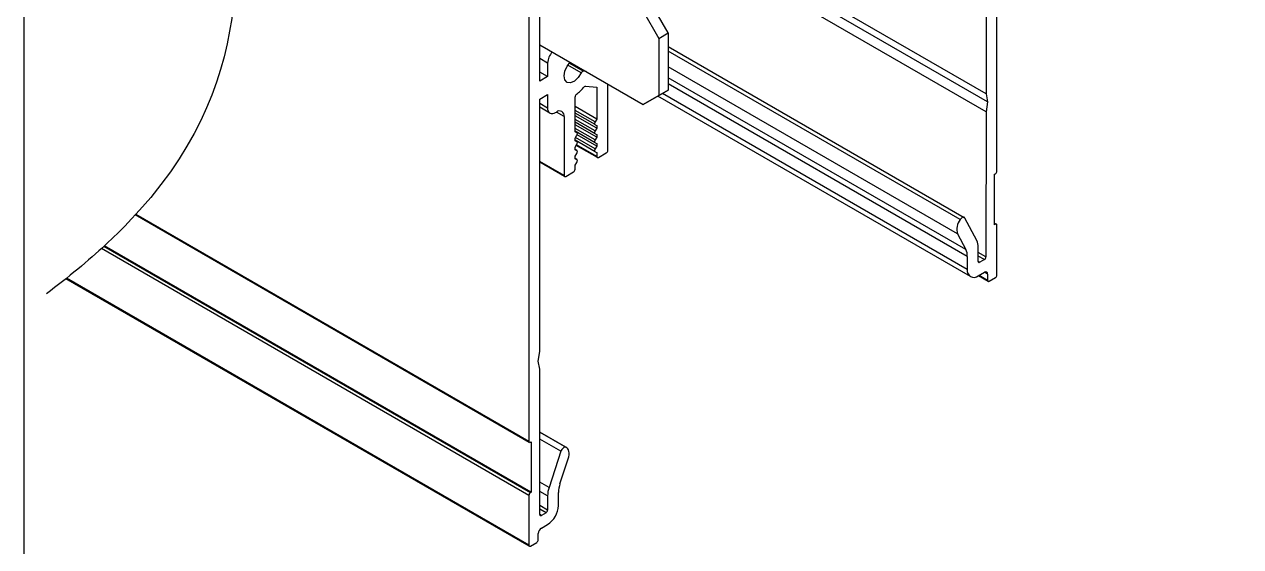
# Model space of a CAD drawing. Extents: x -0.1 to 11.3, y -13.9 to 0.
# Drawn here: x 0 to 5.51, y -6.76 to -4.39 of the extents above; entities that cross this region are included whole.
import ezdxf

# ---------------------------------------------------------------- set-up
doc = ezdxf.new("R2010")
doc.units = 0
doc.header["$LTSCALE"] = 0.5
doc.header["$MEASUREMENT"] = 0
for name, color, linetype in [('Brackets', 181, 'CONTINUOUS'), ('Dimension', 10, 'CONTINUOUS'), ('Housing', 150, 'CONTINUOUS')]:
    doc.layers.add(name, color=color, linetype=linetype)
doc.layers.add('Text-Unprinted', color=131, linetype='CONTINUOUS', plot=False)

msp = doc.modelspace()

# ---------------------------------------------------------------- linework, layer by layer
at = {"layer": 'Brackets', "linetype": 'Continuous', "lineweight": 25, "transparency": 16777216}
for p, q in [((2.8049, -4.3303), (2.8756, -4.4528)), ((2.9179, -4.4284), (2.8472, -4.3059)), ((2.8756, -4.4528), (2.9179, -4.4284)), ((2.8756, -4.4528), (2.8756, -4.7117)), ((2.9179, -4.4284), (2.9179, -4.6873)), ((2.3359, -4.4819), (2.8049, -4.7525)), ((2.8756, -4.7117), (2.8049, -4.7525)), ((2.8049, -4.7525), (2.8472, -4.7281)), ((2.8472, -4.7281), (2.9179, -4.6873)), ((2.9179, -4.6873), (2.8756, -4.7117))]:
    msp.add_line(p, q, dxfattribs=at)
at = {"layer": 'Dimension', "transparency": 16777216}
msp.add_open_spline([(2.8616, -0.3576), (0.691, -1.8341), (0.878, -3.2518), (1.065, -4.6696), (0.4687, -5.2892), (0.4373, -5.3219), (0.4039, -5.3545), (0.3687, -5.3873), (0.2889, -5.4614), (0.1995, -5.5356), (0.1005, -5.6099)], degree=3, knots=[0, 0, 0, 0, 1, 1.766137, 1.766137, 1.766137, 1.806549, 1.806549, 1.806549, 1.898148, 1.898148, 1.898148, 1.898148], dxfattribs=at)
at = {"layer": 'Housing', "linetype": 'Continuous', "lineweight": 25, "transparency": 16777216}
for p, q in [((2.2864, -3.5608), (2.2864, -6.2786)), ((4.4078, -5.0543), (4.4078, -3.7426)), ((4.3582, -3.7841), (4.3582, -4.7047)), ((2.3359, -4.6462), (2.3359, -3.9096)), ((4.3582, -4.7047), (2.9656, -3.9009)), ((4.3582, -4.7851), (2.8959, -3.9411)), ((4.3651, -4.7408), (2.9377, -3.917)), ((2.9179, -4.4893), (4.2598, -5.2638)), ((4.2408, -5.2737), (2.9179, -4.5102)), ((2.3713, -4.5645), (2.3359, -4.5441)), ((2.3713, -4.5645), (2.3713, -4.6258)), ((2.524, -4.6094), (2.4629, -4.5742)), ((2.5331, -4.6021), (2.4695, -4.5654)), ((2.3713, -4.6258), (2.3359, -4.6054)), ((2.3713, -4.6258), (2.3359, -4.6462)), ((2.5463, -4.6033), (2.5331, -4.6021)), ((4.2293, -5.3389), (2.9179, -4.582)), ((2.5438, -4.6691), (2.5947, -4.6737)), ((2.5947, -4.6737), (2.5947, -4.8194)), ((2.6442, -4.9599), (2.6442, -4.6598)), ((4.2668, -5.41), (2.9179, -4.6315)), ((4.2734, -5.4407), (2.9179, -4.6583)), ((2.3358, -4.7279), (2.3713, -4.7074)), ((2.3358, -5.8718), (2.3358, -4.7279)), ((2.3713, -4.7074), (2.3713, -4.7687)), ((2.4957, -4.8765), (2.4957, -4.7176)), ((4.2879, -5.5322), (2.8709, -4.7144)), ((4.2734, -5.5002), (2.8914, -4.7025)), ((4.3582, -4.7047), (4.3651, -4.7408)), ((2.3713, -4.7687), (2.3358, -4.7482)), ((2.3817, -4.7916), (2.3358, -4.7651)), ((2.4067, -4.7891), (2.4109, -4.7867)), ((2.4463, -4.8071), (2.4109, -4.7867)), ((2.5947, -4.8194), (2.4957, -4.7622)), ((2.5869, -4.8316), (2.4957, -4.779)), ((2.5864, -4.8438), (2.4957, -4.7915)), ((4.3582, -4.7851), (4.358, -5.4432)), ((4.3651, -4.7408), (4.3582, -4.7851)), ((2.4463, -4.8071), (2.4463, -5.0741)), ((2.5947, -4.8602), (2.4957, -4.8031)), ((2.5869, -4.8724), (2.4957, -4.8198)), ((2.5864, -4.8847), (2.4957, -4.8323)), ((2.5947, -4.901), (2.4957, -4.8439)), ((2.5947, -4.8194), (2.5869, -4.8316)), ((2.5869, -4.8441), (2.5947, -4.8471)), ((2.5947, -4.8471), (2.5947, -4.8602)), ((2.5869, -4.9132), (2.4957, -4.8606)), ((2.5864, -4.9255), (2.4957, -4.8732)), ((2.4957, -4.875), (2.5041, -4.8798)), ((2.5036, -4.8796), (2.4957, -4.8751)), ((2.5036, -4.8796), (2.4957, -4.8765)), ((2.4957, -4.9043), (2.5036, -4.8921)), ((2.4957, -4.9173), (2.4957, -4.9043)), ((2.5869, -4.954), (2.4971, -4.9022)), ((2.5947, -4.9419), (2.5048, -4.89)), ((2.5947, -4.8602), (2.5869, -4.8724)), ((2.5869, -4.8849), (2.5947, -4.888)), ((2.5947, -4.901), (2.5869, -4.9132)), ((2.5947, -4.888), (2.5947, -4.901)), ((2.5864, -4.9663), (2.4957, -4.914)), ((2.4957, -4.9158), (2.5041, -4.9207)), ((2.5036, -4.9204), (2.4957, -4.9159)), ((2.5036, -4.9204), (2.4957, -4.9173)), ((2.4957, -4.9451), (2.5036, -4.9329)), ((2.4957, -4.9582), (2.4957, -4.9451)), ((2.4957, -4.9567), (2.5041, -4.9615)), ((2.5036, -4.9613), (2.4957, -4.9567)), ((2.5036, -4.9613), (2.4957, -4.9582)), ((2.5968, -4.993), (2.5007, -4.9375)), ((2.5947, -4.9884), (2.5023, -4.935)), ((2.5869, -4.9257), (2.5947, -4.9288)), ((2.5947, -4.9419), (2.5869, -4.954)), ((2.5947, -4.9288), (2.5947, -4.9419)), ((2.4463, -5.0741), (2.3358, -5.0104)), ((2.4483, -5.0787), (2.3358, -5.0138)), ((2.4957, -4.9859), (2.5036, -4.9738)), ((2.4957, -4.999), (2.4957, -4.9859)), ((2.4957, -4.9975), (2.5041, -5.0023)), ((2.5036, -5.0021), (2.4957, -4.9976)), ((2.5036, -5.0021), (2.4957, -4.999)), ((2.4957, -5.0268), (2.5036, -5.0146)), ((2.5869, -4.9666), (2.5947, -4.9696)), ((2.5947, -4.9696), (2.5947, -4.9884)), ((2.6018, -4.9925), (2.6372, -4.9721)), ((2.4533, -5.0782), (2.4887, -5.0578)), ((2.4957, -5.0456), (2.4957, -5.0268)), ((4.3972, -5.0686), (4.4007, -5.0666)), ((4.3972, -5.2973), (4.3972, -5.0686)), ((2.2885, -6.2832), (0.503, -5.2527)), ((2.2864, -6.2786), (0.5051, -5.2505)), ((4.3163, -5.3688), (4.2626, -5.2668)), ((4.3972, -5.2898), (4.4057, -5.2947)), ((4.2293, -5.3389), (4.2668, -5.41)), ((4.4007, -5.2952), (4.3972, -5.2932)), ((4.4007, -5.2952), (4.3972, -5.2973)), ((4.4078, -5.5247), (4.4078, -5.2993)), ((2.2935, -6.5114), (0.3599, -5.3954)), ((2.2971, -6.5093), (0.3626, -5.3929)), ((4.3229, -5.4634), (4.3229, -5.3995)), ((2.2864, -6.5236), (0.349, -5.4054)), ((4.2734, -5.4407), (4.2734, -5.5002)), ((4.358, -5.4432), (4.3229, -5.423)), ((4.3509, -5.4554), (4.3229, -5.4393)), ((4.3509, -5.4554), (4.33, -5.4675)), ((4.33, -5.4675), (4.3229, -5.4634)), ((2.2885, -6.7536), (0.1887, -5.5417)), ((2.2864, -6.749), (0.1912, -5.5397)), ((4.3229, -5.5288), (4.3512, -5.5124)), ((4.3674, -5.5538), (4.3235, -5.5284)), ((4.3653, -5.5492), (4.3264, -5.5267)), ((4.3653, -5.5206), (4.3512, -5.5124)), ((4.3653, -5.5206), (4.3653, -5.5492)), ((4.3724, -5.5533), (4.4007, -5.5369)), ((2.3289, -5.916), (2.3358, -5.8718)), ((2.3358, -5.9522), (2.3289, -5.916)), ((2.3359, -6.6102), (2.3358, -5.9522)), ((2.2935, -6.2827), (2.2971, -6.2807)), ((2.2971, -6.2807), (2.2971, -6.5093)), ((2.3359, -6.2372), (2.4564, -6.3068)), ((2.4534, -6.3053), (2.3359, -6.2375)), ((2.4316, -6.3236), (2.3359, -6.2684)), ((2.4316, -6.3236), (2.3779, -6.4875)), ((2.4274, -6.4716), (2.4649, -6.3572)), ((2.3779, -6.4875), (2.3359, -6.4632)), ((2.2864, -6.5236), (2.2864, -6.749)), ((2.2971, -6.5093), (2.2935, -6.5114)), ((2.3713, -6.5258), (2.3359, -6.5054)), ((2.3713, -6.5258), (2.3713, -6.5898)), ((2.4208, -6.5694), (2.4208, -6.5099)), ((2.3713, -6.5898), (2.3359, -6.5694)), ((2.3642, -6.602), (2.3359, -6.5857)), ((2.343, -6.6143), (2.3359, -6.6102)), ((2.3642, -6.602), (2.343, -6.6143)), ((2.343, -6.6714), (2.3713, -6.6551)), ((2.3289, -6.7245), (2.3289, -6.6959)), ((2.2935, -6.7531), (2.3218, -6.7368))]:
    msp.add_line(p, q, dxfattribs=at)
at = {"layer": 'Housing', "linetype": 'Continuous', "lineweight": 25, "transparency": 16777216, "flags": 128}
for points in [[(2.524, -4.6094), (2.5104, -4.6306), (2.4933, -4.6463), (2.4756, -4.6539), (2.4603, -4.6522), (2.4499, -4.6414), (2.4463, -4.6233), (2.4499, -4.6011), (2.4603, -4.5783), (2.4733, -4.5612)], [(2.5869, -4.8316), (2.5858, -4.8334), (2.585, -4.8354), (2.5845, -4.8374), (2.5843, -4.8393), (2.5845, -4.8409), (2.585, -4.8423), (2.5858, -4.8434), (2.5869, -4.8441)], [(2.5036, -4.8921), (2.5047, -4.8902), (2.5055, -4.8882), (2.506, -4.8863), (2.5061, -4.8844), (2.506, -4.8827), (2.5055, -4.8813), (2.5047, -4.8803), (2.5036, -4.8796)], [(2.5869, -4.8724), (2.5858, -4.8743), (2.585, -4.8763), (2.5845, -4.8782), (2.5843, -4.8801), (2.5845, -4.8818), (2.585, -4.8832), (2.5858, -4.8842), (2.5869, -4.8849)], [(2.5036, -4.9329), (2.5047, -4.931), (2.5055, -4.9291), (2.506, -4.9271), (2.5061, -4.9252), (2.506, -4.9236), (2.5055, -4.9222), (2.5047, -4.9211), (2.5036, -4.9204)], [(2.5869, -4.9132), (2.5858, -4.9151), (2.585, -4.9171), (2.5845, -4.9191), (2.5843, -4.9209), (2.5845, -4.9226), (2.585, -4.924), (2.5858, -4.9251), (2.5869, -4.9257)], [(2.5869, -4.954), (2.5858, -4.9559), (2.585, -4.9579), (2.5845, -4.9599), (2.5843, -4.9618), (2.5845, -4.9634), (2.585, -4.9648), (2.5858, -4.9659), (2.5869, -4.9666)], [(2.5036, -4.9738), (2.5047, -4.9719), (2.5055, -4.9699), (2.506, -4.9679), (2.5061, -4.9661), (2.506, -4.9644), (2.5055, -4.963), (2.5047, -4.9619), (2.5036, -4.9613)], [(2.5036, -5.0146), (2.5047, -5.0127), (2.5055, -5.0107), (2.506, -5.0088), (2.5061, -5.0069), (2.506, -5.0052), (2.5055, -5.0038), (2.5047, -5.0028), (2.5036, -5.0021)], [(4.2626, -5.2668), (4.261, -5.2646), (4.2587, -5.2633), (4.256, -5.2629), (4.2529, -5.2634), (4.2497, -5.2649), (4.2465, -5.2671), (4.2435, -5.2701), (4.2408, -5.2737)], [(2.4534, -6.3053), (2.4507, -6.3049), (2.4477, -6.3054), (2.4445, -6.3068), (2.4413, -6.309), (2.4382, -6.312), (2.4355, -6.3155), (2.4333, -6.3195), (2.4316, -6.3236)], [(2.4649, -6.3572), (2.4673, -6.3483), (2.4686, -6.3396), (2.4688, -6.3314), (2.4678, -6.324), (2.4657, -6.3175), (2.4625, -6.3122), (2.4584, -6.3081), (2.4534, -6.3053)]]:
    msp.add_lwpolyline(points, dxfattribs=at)
at = {"layer": 'Housing', "linetype": 'Continuous', "lineweight": 25, "transparency": 16777216}
for centre, radius, start, end in [((2.4486, -4.5682), 0.0774, 136.2365, 177.3037), ((2.5345, -4.6133), 0.0112, 97.3908, 160.0141), ((2.3876, -4.5496), 0.1937, 306.1921, 320.4374), ((2.5442, -4.678), 0.00893, 93.0468, 145.2987), ((2.5113, -4.7183), 0.0156, 126.9048, 177.1488), ((2.3929, -4.7722), 0.0218, 170.7797, 309.185), ((2.4247, -4.8036), 0.0218, 350.7797, 129.185), ((2.6289, -4.9592), 0.0154, 302.6023, 357.3977), ((2.5991, -4.9891), 0.00437, 170.7797, 309.185), ((2.4804, -5.0449), 0.0154, 302.6023, 357.3977), ((4.3924, -5.0536), 0.0154, 302.6023, 357.3977), ((2.4506, -5.0748), 0.00437, 170.7797, 309.185), ((4.2964, -5.3171), 0.0705, 142.0317, 197.9862), ((4.4035, -5.2986), 0.00437, 350.7797, 129.185), ((4.2569, -5.3976), 0.066, 358.4325, 25.9311), ((4.2074, -5.4389), 0.066, 358.4325, 25.9311), ((4.3426, -5.4425), 0.0154, 302.6031, 357.3868), ((4.3036, -5.5051), 0.0306, 170.7797, 309.185), ((4.3272, -5.4641), 0.00437, 170.7797, 309.185), ((4.3567, -5.5192), 0.00874, 350.7797, 129.185), ((4.3697, -5.5499), 0.00437, 170.7797, 309.185), ((4.3924, -5.524), 0.0154, 302.6023, 357.3977), ((2.2908, -6.2793), 0.00437, 170.7797, 309.185), ((2.496, -6.5276), 0.1247, 161.2206, 179.1701), ((2.5455, -6.5117), 0.1247, 161.2206, 179.1701), ((2.3018, -6.5243), 0.0154, 122.6023, 177.3977), ((2.3403, -6.6109), 0.00437, 170.7962, 309.1877), ((2.3559, -6.5891), 0.0154, 302.6023, 357.3977), ((2.3133, -6.5645), 0.1076, 302.6023, 357.3977), ((2.3135, -6.7238), 0.0154, 302.6023, 357.3977), ((2.3596, -6.6973), 0.0307, 122.6023, 177.3977), ((2.2908, -6.7497), 0.00437, 170.7797, 309.185)]:
    msp.add_arc(centre, radius, start, end, dxfattribs=at)
at = {"layer": 'Text-Unprinted', "transparency": 16777216}
msp.add_lwpolyline([(0, 0), (11.3039, 0), (11.3039, -13.9431), (0, -13.9431)], close=True, dxfattribs=at)

doc.saveas('drawing.dxf')
